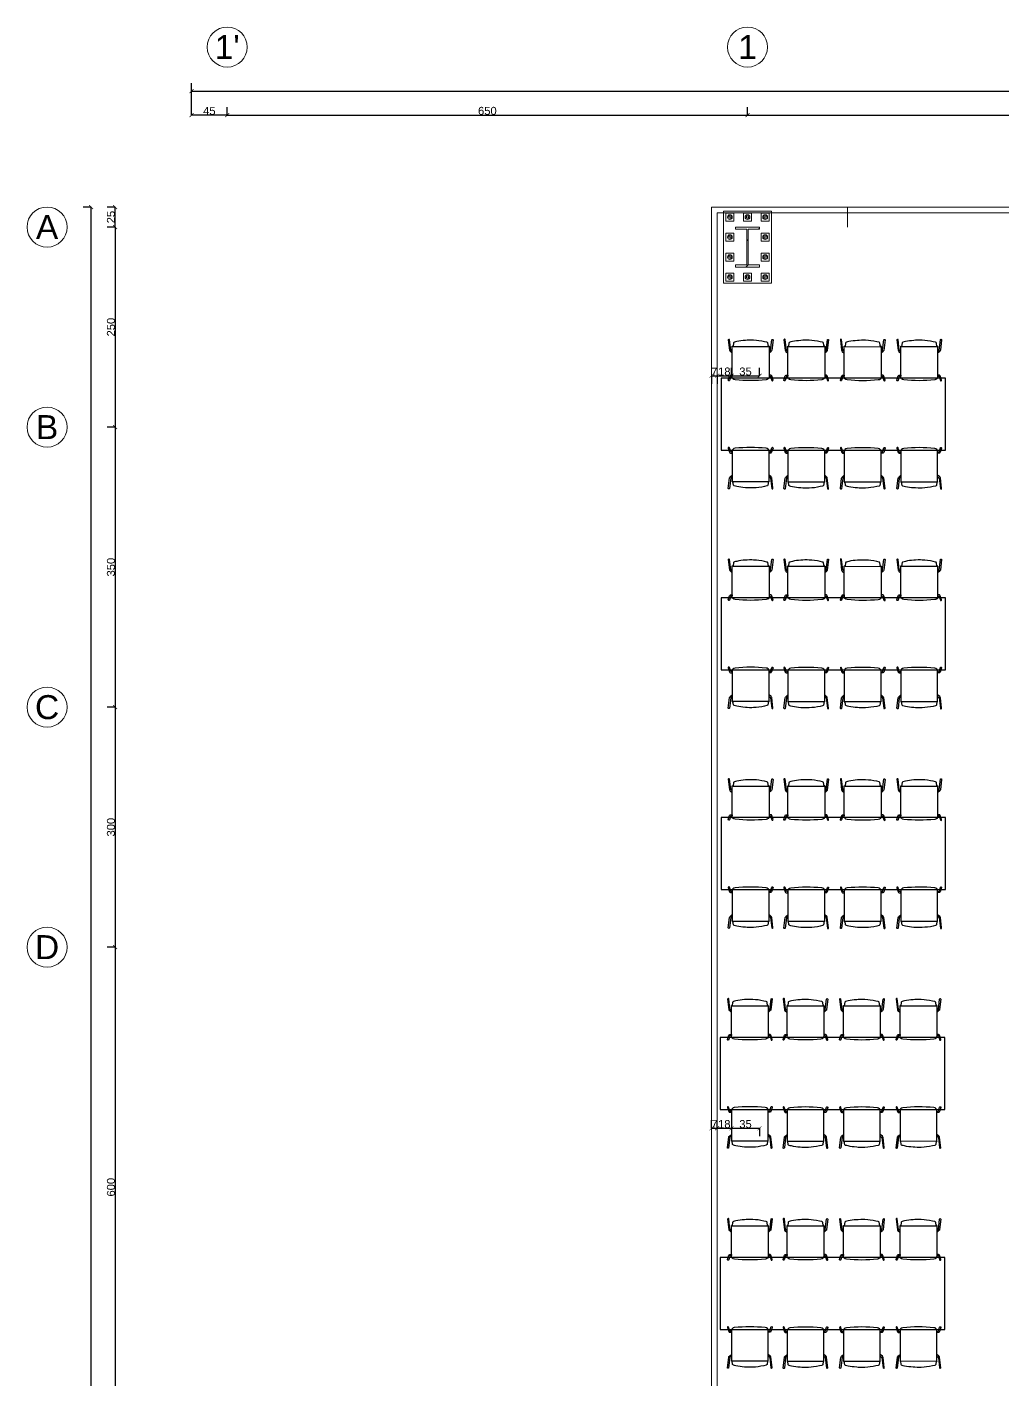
# Model space of a CAD drawing. Header units: centimetres. Extents: x 54005 to 61405, y 90310 to 94744.
# Drawn here: x 54005 to 55224, y 92559 to 94250 of the extents above; entities that cross this region are included whole.
import ezdxf
from ezdxf.enums import TextEntityAlignment as Align

# ---------------------------------------------------------------- set-up
doc = ezdxf.new("R2010")
doc.units = ezdxf.units.CM
doc.header["$LTSCALE"] = 25
doc.layers.get('0').update_dxf_attribs({"lineweight": 0})
doc.layers.get('Defpoints').update_dxf_attribs({"color": 115, "lineweight": 0})
doc.layers.add('BA_furn-mobile', color=122, linetype='Continuous')
doc.layers.add('ÖLCULENDIRME', color=115, linetype='Continuous', lineweight=5)
doc.styles.add('PEN-NO', font='arial.ttf')
doc.styles.get("Standard").update_dxf_attribs({"font": 'arial.ttf'})
doc.styles.add('YAZI', font='arial.ttf', dxfattribs={"height": 30})
doc.dimstyles.new('iç ölçü le', dxfattribs={"dimtxt": 10, "dimasz": 5, "dimexe": 10, "dimexo": 10, "dimgap": 0.09, "dimtad": 1, "dimdec": 0, "dimzin": 0, "dimdsep": 46, "dimtxsty": 'Standard', "dimblk": 'ARCHTICK', "dimcen": 0.09, "dimclrt": 7, "dimadec": 0, "dimazin": 0, "dimtfac": 1, "dimtdec": 0, "dimtofl": 0, "dimtmove": 0, "dimatfit": 3, "dimldrblk": 'DOT', "dimfxl": 20, "dimfxlon": 1, "dimtolj": 1, "dimtzin": 0, "dimarcsym": 0})

# ---------------------------------------------------------------- blocks, each defined once
blk = doc.blocks.new('AKS-NO')
blk.add_circle((0, 0), 62.5)
at = {"style": 'YAZI'}
blk.add_attdef('AKSNO', text='', height=50, dxfattribs=at).set_placement((0, 0), align=Align.MIDDLE_CENTER)
blk = doc.blocks.new('_ArchTick')
at = {"color": 0, "linetype": 'ByBlock', "const_width": 0.15}
blk.add_lwpolyline([(-0.5, -0.5), (0.5, 0.5)], dxfattribs=at)
blk = doc.blocks.new('*D5')
at = {"layer": 'Defpoints', "color": 0, "transparency": 16777216}
for p in [(61199.4, 94169.6), (54210.4, 94139.6), (61199.4, 94139.6)]:
    blk.add_point(p, dxfattribs=at)
at = {"layer": 'ÖLCULENDIRME', "color": 0, "lineweight": -2, "transparency": 16777216}
for p, q in [((54210.4, 94149.6), (54210.4, 94179.6)), ((54210.4, 94169.6), (61199.4, 94169.6)), ((61199.4, 94149.6), (61199.4, 94179.6))]:
    blk.add_line(p, q, dxfattribs=at)
at = {"layer": 'ÖLCULENDIRME', "color": 0, "lineweight": -2, "transparency": 16777216, "xscale": 5, "yscale": 5, "zscale": 5, "rotation": 180}
blk.add_blockref('_ArchTick', (54210.4, 94169.6), dxfattribs=at)
at = {"layer": 'ÖLCULENDIRME', "color": 0, "lineweight": -2, "transparency": 16777216, "xscale": 5, "yscale": 5, "zscale": 5}
blk.add_blockref('_ArchTick', (61199.4, 94169.6), dxfattribs=at)
at = {"layer": 'ÖLCULENDIRME', "color": 7, "transparency": 16777216, "insert": (57704.9, 94174.8), "char_height": 10, "attachment_point": 5}
blk.add_mtext('\\A1;6989', dxfattribs=at)
blk = doc.blocks.new('_Dot')
at = {"color": 0, "linetype": 'ByBlock', "lineweight": -2}
blk.add_line((-0.5, 0), (-1, 0), dxfattribs=at)
at = {"color": 0, "linetype": 'ByBlock', "const_width": 0.5}
blk.add_lwpolyline([(-0.25, 0, 1), (0.25, 0, 1)], format="xyb", close=True, dxfattribs=at)
blk = doc.blocks.new('*D6')
at = {"layer": 'Defpoints', "color": 0, "transparency": 16777216}
for p in [(54254.9, 94139.6), (54904.9, 94139.6), (54904.9, 94139.6)]:
    blk.add_point(p, dxfattribs=at)
at = {"layer": 'ÖLCULENDIRME', "color": 0, "lineweight": -2, "transparency": 16777216}
for p, q in [((54254.9, 94139.6), (54254.9, 94149.6)), ((54254.9, 94139.6), (54904.9, 94139.6)), ((54904.9, 94139.6), (54904.9, 94149.6))]:
    blk.add_line(p, q, dxfattribs=at)
at = {"layer": 'ÖLCULENDIRME', "color": 0, "lineweight": -2, "transparency": 16777216, "xscale": 5, "yscale": 5, "zscale": 5, "rotation": 180}
blk.add_blockref('_ArchTick', (54254.9, 94139.6), dxfattribs=at)
at = {"layer": 'ÖLCULENDIRME', "color": 0, "lineweight": -2, "transparency": 16777216, "xscale": 5, "yscale": 5, "zscale": 5}
blk.add_blockref('_ArchTick', (54904.9, 94139.6), dxfattribs=at)
at = {"layer": 'ÖLCULENDIRME', "color": 7, "transparency": 16777216, "insert": (54579.9, 94144.8), "char_height": 10, "attachment_point": 5}
blk.add_mtext('\\A1;650', dxfattribs=at)
blk = doc.blocks.new('*D7')
at = {"layer": 'Defpoints', "color": 0, "transparency": 16777216}
for p in [(54904.9, 94139.6), (55654.9, 94139.6), (55654.9, 94139.6)]:
    blk.add_point(p, dxfattribs=at)
at = {"layer": 'ÖLCULENDIRME', "color": 0, "lineweight": -2, "transparency": 16777216}
for p, q in [((54904.9, 94139.6), (54904.9, 94149.6)), ((54904.9, 94139.6), (55654.9, 94139.6)), ((55654.9, 94139.6), (55654.9, 94149.6))]:
    blk.add_line(p, q, dxfattribs=at)
at = {"layer": 'ÖLCULENDIRME', "color": 0, "lineweight": -2, "transparency": 16777216, "xscale": 5, "yscale": 5, "zscale": 5, "rotation": 180}
blk.add_blockref('_ArchTick', (54904.9, 94139.6), dxfattribs=at)
at = {"layer": 'ÖLCULENDIRME', "color": 0, "lineweight": -2, "transparency": 16777216, "xscale": 5, "yscale": 5, "zscale": 5}
blk.add_blockref('_ArchTick', (55654.9, 94139.6), dxfattribs=at)
at = {"layer": 'ÖLCULENDIRME', "color": 7, "transparency": 16777216, "insert": (55279.9, 94144.8), "char_height": 10, "attachment_point": 5}
blk.add_mtext('\\A1;750', dxfattribs=at)
blk = doc.blocks.new('*D24')
at = {"layer": 'Defpoints', "color": 0, "transparency": 16777216}
for p in [(54084.9, 94024.6), (54084.9, 94024.6), (54084.9, 90974.6)]:
    blk.add_point(p, dxfattribs=at)
at = {"layer": 'ÖLCULENDIRME', "color": 0, "lineweight": -2, "transparency": 16777216}
for p, q in [((54084.9, 94024.6), (54074.9, 94024.6)), ((54084.9, 90974.6), (54084.9, 94024.6)), ((54084.9, 90974.6), (54074.9, 90974.6))]:
    blk.add_line(p, q, dxfattribs=at)
at = {"layer": 'ÖLCULENDIRME', "color": 0, "lineweight": -2, "transparency": 16777216, "xscale": 5, "yscale": 5, "zscale": 5}
for p, rotation in [((54084.9, 94024.6), 90), ((54084.9, 90974.6), 270)]:
    blk.add_blockref('_ArchTick', p, dxfattribs=dict(at, rotation=rotation))
at = {"layer": 'ÖLCULENDIRME', "color": 7, "transparency": 16777216, "insert": (54079.7, 92499.6), "char_height": 10, "attachment_point": 5, "rotation": 90}
blk.add_mtext('\\A1;3050', dxfattribs=at)
blk = doc.blocks.new('*D25')
at = {"layer": 'Defpoints', "color": 0, "transparency": 16777216}
for p in [(54114.9, 93999.6), (54114.9, 93749.6), (54114.9, 93749.6)]:
    blk.add_point(p, dxfattribs=at)
at = {"layer": 'ÖLCULENDIRME', "color": 0, "lineweight": -2, "transparency": 16777216}
for p, q in [((54114.9, 93999.6), (54104.9, 93999.6)), ((54114.9, 93999.6), (54114.9, 93749.6)), ((54114.9, 93749.6), (54104.9, 93749.6))]:
    blk.add_line(p, q, dxfattribs=at)
at = {"layer": 'ÖLCULENDIRME', "color": 0, "lineweight": -2, "transparency": 16777216, "xscale": 5, "yscale": 5, "zscale": 5}
for p, rotation in [((54114.9, 93999.6), 90), ((54114.9, 93749.6), 270)]:
    blk.add_blockref('_ArchTick', p, dxfattribs=dict(at, rotation=rotation))
at = {"layer": 'ÖLCULENDIRME', "color": 7, "transparency": 16777216, "insert": (54109.7, 93874.6), "char_height": 10, "attachment_point": 5, "rotation": 90}
blk.add_mtext('\\A1;250', dxfattribs=at)
blk = doc.blocks.new('*D26')
at = {"layer": 'Defpoints', "color": 0, "transparency": 16777216}
for p in [(54114.9, 93749.6), (54114.9, 93399.6), (54114.9, 93399.6)]:
    blk.add_point(p, dxfattribs=at)
at = {"layer": 'ÖLCULENDIRME', "color": 0, "lineweight": -2, "transparency": 16777216}
for p, q in [((54114.9, 93749.6), (54104.9, 93749.6)), ((54114.9, 93749.6), (54114.9, 93399.6)), ((54114.9, 93399.6), (54104.9, 93399.6))]:
    blk.add_line(p, q, dxfattribs=at)
at = {"layer": 'ÖLCULENDIRME', "color": 0, "lineweight": -2, "transparency": 16777216, "xscale": 5, "yscale": 5, "zscale": 5}
for p, rotation in [((54114.9, 93749.6), 90), ((54114.9, 93399.6), 270)]:
    blk.add_blockref('_ArchTick', p, dxfattribs=dict(at, rotation=rotation))
at = {"layer": 'ÖLCULENDIRME', "color": 7, "transparency": 16777216, "insert": (54109.7, 93574.6), "char_height": 10, "attachment_point": 5, "rotation": 90}
blk.add_mtext('\\A1;350', dxfattribs=at)
blk = doc.blocks.new('*D27')
at = {"layer": 'Defpoints', "color": 0, "transparency": 16777216}
for p in [(54114.9, 93399.6), (54114.9, 93099.6), (54114.9, 93099.6)]:
    blk.add_point(p, dxfattribs=at)
at = {"layer": 'ÖLCULENDIRME', "color": 0, "lineweight": -2, "transparency": 16777216}
for p, q in [((54114.9, 93399.6), (54104.9, 93399.6)), ((54114.9, 93399.6), (54114.9, 93099.6)), ((54114.9, 93099.6), (54104.9, 93099.6))]:
    blk.add_line(p, q, dxfattribs=at)
at = {"layer": 'ÖLCULENDIRME', "color": 0, "lineweight": -2, "transparency": 16777216, "xscale": 5, "yscale": 5, "zscale": 5}
for p, rotation in [((54114.9, 93399.6), 90), ((54114.9, 93099.6), 270)]:
    blk.add_blockref('_ArchTick', p, dxfattribs=dict(at, rotation=rotation))
at = {"layer": 'ÖLCULENDIRME', "color": 7, "transparency": 16777216, "insert": (54109.7, 93249.6), "char_height": 10, "attachment_point": 5, "rotation": 90}
blk.add_mtext('\\A1;300', dxfattribs=at)
blk = doc.blocks.new('*D28')
at = {"layer": 'Defpoints', "color": 0, "transparency": 16777216}
for p in [(54114.9, 93099.6), (54114.9, 92499.6), (54114.9, 92499.6)]:
    blk.add_point(p, dxfattribs=at)
at = {"layer": 'ÖLCULENDIRME', "color": 0, "lineweight": -2, "transparency": 16777216}
for p, q in [((54114.9, 93099.6), (54104.9, 93099.6)), ((54114.9, 93099.6), (54114.9, 92499.6)), ((54114.9, 92499.6), (54104.9, 92499.6))]:
    blk.add_line(p, q, dxfattribs=at)
at = {"layer": 'ÖLCULENDIRME', "color": 0, "lineweight": -2, "transparency": 16777216, "xscale": 5, "yscale": 5, "zscale": 5}
for p, rotation in [((54114.9, 93099.6), 90), ((54114.9, 92499.6), 270)]:
    blk.add_blockref('_ArchTick', p, dxfattribs=dict(at, rotation=rotation))
at = {"layer": 'ÖLCULENDIRME', "color": 7, "transparency": 16777216, "insert": (54109.7, 92799.6), "char_height": 10, "attachment_point": 5, "rotation": 90}
blk.add_mtext('\\A1;600', dxfattribs=at)
blk = doc.blocks.new('*D45')
at = {"layer": 'Defpoints', "color": 0, "transparency": 16777216}
for p in [(54114.9, 94024.6), (54116, 94024.6), (54114.9, 93999.6)]:
    blk.add_point(p, dxfattribs=at)
at = {"layer": 'ÖLCULENDIRME', "color": 0, "lineweight": -2, "transparency": 16777216}
for p, q in [((54114.9, 94024.6), (54104.9, 94024.6)), ((54114.9, 93999.6), (54114.9, 94024.6)), ((54114.9, 93999.6), (54104.9, 93999.6))]:
    blk.add_line(p, q, dxfattribs=at)
at = {"layer": 'ÖLCULENDIRME', "color": 0, "lineweight": -2, "transparency": 16777216, "xscale": 5, "yscale": 5, "zscale": 5}
for p, rotation in [((54114.9, 94024.6), 90), ((54114.9, 93999.6), 270)]:
    blk.add_blockref('_ArchTick', p, dxfattribs=dict(at, rotation=rotation))
at = {"layer": 'ÖLCULENDIRME', "color": 7, "transparency": 16777216, "insert": (54109.7, 94012.1), "char_height": 10, "attachment_point": 5, "rotation": 90}
blk.add_mtext('\\A1;25', dxfattribs=at)
blk = doc.blocks.new('*D4')
at = {"layer": 'Defpoints', "color": 0, "transparency": 16777216}
for p in [(54210.4, 94139.6), (54254.9, 94139.6), (54210.4, 94129.4)]:
    blk.add_point(p, dxfattribs=at)
at = {"layer": 'ÖLCULENDIRME', "color": 0, "lineweight": -2, "transparency": 16777216}
for p, q in [((54210.4, 94139.4), (54210.4, 94149.6)), ((54254.9, 94139.6), (54210.4, 94139.6)), ((54254.9, 94139.6), (54254.9, 94149.6))]:
    blk.add_line(p, q, dxfattribs=at)
at = {"layer": 'ÖLCULENDIRME', "color": 0, "lineweight": -2, "transparency": 16777216, "xscale": 5, "yscale": 5, "zscale": 5, "rotation": 180}
blk.add_blockref('_ArchTick', (54210.4, 94139.6), dxfattribs=at)
at = {"layer": 'ÖLCULENDIRME', "color": 0, "lineweight": -2, "transparency": 16777216, "xscale": 5, "yscale": 5, "zscale": 5}
blk.add_blockref('_ArchTick', (54254.9, 94139.6), dxfattribs=at)
at = {"layer": 'ÖLCULENDIRME', "color": 7, "transparency": 16777216, "insert": (54232.6, 94144.8), "char_height": 10, "attachment_point": 5}
blk.add_mtext('\\A1;45', dxfattribs=at)
blk = doc.blocks.new('*D95')
at = {"layer": 'Defpoints', "color": 0, "transparency": 16777216}
for p in [(54859.9, 93819.9), (54866.9, 93819.9), (54866.9, 93813.8)]:
    blk.add_point(p, dxfattribs=at)
at = {"layer": 'ÖLCULENDIRME', "color": 0, "lineweight": -2, "transparency": 16777216}
for p, q in [((54859.9, 93813.8), (54859.9, 93803.8)), ((54859.9, 93813.8), (54866.9, 93813.8)), ((54866.9, 93813.8), (54866.9, 93803.8))]:
    blk.add_line(p, q, dxfattribs=at)
at = {"layer": 'ÖLCULENDIRME', "color": 0, "lineweight": -2, "transparency": 16777216, "xscale": 5, "yscale": 5, "zscale": 5, "rotation": 180}
blk.add_blockref('_ArchTick', (54859.9, 93813.8), dxfattribs=at)
at = {"layer": 'ÖLCULENDIRME', "color": 0, "lineweight": -2, "transparency": 16777216, "xscale": 5, "yscale": 5, "zscale": 5}
blk.add_blockref('_ArchTick', (54866.9, 93813.8), dxfattribs=at)
at = {"layer": 'ÖLCULENDIRME', "color": 7, "transparency": 16777216, "insert": (54863.4, 93818.9), "char_height": 10, "attachment_point": 5}
blk.add_mtext('\\A1;7', dxfattribs=at)
blk = doc.blocks.new('*D96')
at = {"layer": 'Defpoints', "color": 0, "transparency": 16777216}
for p in [(54866.9, 93819.9), (54884.9, 93813.8), (54884.9, 93813.8)]:
    blk.add_point(p, dxfattribs=at)
at = {"layer": 'ÖLCULENDIRME', "color": 0, "lineweight": -2, "transparency": 16777216}
for p, q in [((54866.9, 93813.8), (54866.9, 93803.8)), ((54866.9, 93813.8), (54884.9, 93813.8)), ((54884.9, 93813.8), (54884.9, 93823.8))]:
    blk.add_line(p, q, dxfattribs=at)
at = {"layer": 'ÖLCULENDIRME', "color": 0, "lineweight": -2, "transparency": 16777216, "xscale": 5, "yscale": 5, "zscale": 5, "rotation": 180}
blk.add_blockref('_ArchTick', (54866.9, 93813.8), dxfattribs=at)
at = {"layer": 'ÖLCULENDIRME', "color": 0, "lineweight": -2, "transparency": 16777216, "xscale": 5, "yscale": 5, "zscale": 5}
blk.add_blockref('_ArchTick', (54884.9, 93813.8), dxfattribs=at)
at = {"layer": 'ÖLCULENDIRME', "color": 7, "transparency": 16777216, "insert": (54875.9, 93819), "char_height": 10, "attachment_point": 5}
blk.add_mtext('\\A1;18', dxfattribs=at)
blk = doc.blocks.new('*D97')
at = {"layer": 'Defpoints', "color": 0, "transparency": 16777216}
for p in [(54884.9, 93813.8), (54919.9, 93813.8), (54919.9, 93813.8)]:
    blk.add_point(p, dxfattribs=at)
at = {"layer": 'ÖLCULENDIRME', "color": 0, "lineweight": -2, "transparency": 16777216}
for p, q in [((54884.9, 93813.8), (54884.9, 93823.8)), ((54884.9, 93813.8), (54919.9, 93813.8)), ((54919.9, 93813.8), (54919.9, 93823.8))]:
    blk.add_line(p, q, dxfattribs=at)
at = {"layer": 'ÖLCULENDIRME', "color": 0, "lineweight": -2, "transparency": 16777216, "xscale": 5, "yscale": 5, "zscale": 5, "rotation": 180}
blk.add_blockref('_ArchTick', (54884.9, 93813.8), dxfattribs=at)
at = {"layer": 'ÖLCULENDIRME', "color": 0, "lineweight": -2, "transparency": 16777216, "xscale": 5, "yscale": 5, "zscale": 5}
blk.add_blockref('_ArchTick', (54919.9, 93813.8), dxfattribs=at)
at = {"layer": 'ÖLCULENDIRME', "color": 7, "transparency": 16777216, "insert": (54902.4, 93819), "char_height": 10, "attachment_point": 5}
blk.add_mtext('\\A1;35', dxfattribs=at)
blk = doc.blocks.new('*D80')
at = {"layer": 'Defpoints', "color": 0, "transparency": 16777216}
for p in [(54859.9, 92867.9), (54866.9, 92873.2), (54866.9, 92867.9)]:
    blk.add_point(p, dxfattribs=at)
at = {"layer": 'ÖLCULENDIRME', "color": 0, "lineweight": -2, "transparency": 16777216}
for p, q in [((54859.9, 92873.2), (54859.9, 92883.2)), ((54866.9, 92873.2), (54866.9, 92883.2)), ((54859.9, 92873.2), (54866.9, 92873.2))]:
    blk.add_line(p, q, dxfattribs=at)
at = {"layer": 'ÖLCULENDIRME', "color": 0, "lineweight": -2, "transparency": 16777216, "xscale": 5, "yscale": 5, "zscale": 5, "rotation": 180}
blk.add_blockref('_ArchTick', (54859.9, 92873.2), dxfattribs=at)
at = {"layer": 'ÖLCULENDIRME', "color": 0, "lineweight": -2, "transparency": 16777216, "xscale": 5, "yscale": 5, "zscale": 5}
blk.add_blockref('_ArchTick', (54866.9, 92873.2), dxfattribs=at)
at = {"layer": 'ÖLCULENDIRME', "color": 7, "transparency": 16777216, "insert": (54863.4, 92878.3), "char_height": 10, "attachment_point": 5}
blk.add_mtext('\\A1;7', dxfattribs=at)
blk = doc.blocks.new('*D81')
at = {"layer": 'Defpoints', "color": 0, "transparency": 16777216}
for p in [(54866.9, 92867.9), (54884.9, 92874.8), (54884.9, 92873.2)]:
    blk.add_point(p, dxfattribs=at)
at = {"layer": 'ÖLCULENDIRME', "color": 0, "lineweight": -2, "transparency": 16777216}
for p, q in [((54866.9, 92873.2), (54866.9, 92883.2)), ((54866.9, 92873.2), (54884.9, 92873.2)), ((54884.9, 92873.2), (54884.9, 92863.2))]:
    blk.add_line(p, q, dxfattribs=at)
at = {"layer": 'ÖLCULENDIRME', "color": 0, "lineweight": -2, "transparency": 16777216, "xscale": 5, "yscale": 5, "zscale": 5, "rotation": 180}
blk.add_blockref('_ArchTick', (54866.9, 92873.2), dxfattribs=at)
at = {"layer": 'ÖLCULENDIRME', "color": 0, "lineweight": -2, "transparency": 16777216, "xscale": 5, "yscale": 5, "zscale": 5}
blk.add_blockref('_ArchTick', (54884.9, 92873.2), dxfattribs=at)
at = {"layer": 'ÖLCULENDIRME', "color": 7, "transparency": 16777216, "insert": (54875.9, 92878.4), "char_height": 10, "attachment_point": 5}
blk.add_mtext('\\A1;18', dxfattribs=at)
blk = doc.blocks.new('*D82')
at = {"layer": 'Defpoints', "color": 0, "transparency": 16777216}
for p in [(54884.9, 92874.8), (54919.9, 92873.4), (54919.9, 92873.2)]:
    blk.add_point(p, dxfattribs=at)
at = {"layer": 'ÖLCULENDIRME', "color": 0, "lineweight": -2, "transparency": 16777216}
for p, q in [((54884.9, 92873.2), (54884.9, 92863.2)), ((54884.9, 92873.2), (54919.9, 92873.2)), ((54919.9, 92873.2), (54919.9, 92863.2))]:
    blk.add_line(p, q, dxfattribs=at)
at = {"layer": 'ÖLCULENDIRME', "color": 0, "lineweight": -2, "transparency": 16777216, "xscale": 5, "yscale": 5, "zscale": 5, "rotation": 180}
blk.add_blockref('_ArchTick', (54884.9, 92873.2), dxfattribs=at)
at = {"layer": 'ÖLCULENDIRME', "color": 0, "lineweight": -2, "transparency": 16777216, "xscale": 5, "yscale": 5, "zscale": 5}
blk.add_blockref('_ArchTick', (54919.9, 92873.2), dxfattribs=at)
at = {"layer": 'ÖLCULENDIRME', "color": 7, "transparency": 16777216, "insert": (54902.4, 92878.4), "char_height": 10, "attachment_point": 5}
blk.add_mtext('\\A1;35', dxfattribs=at)
blk = doc.blocks.new('DXERG')
for points in [[(3248.6, -34472), (3247.1, -34470.7, -0.195709), (3246.8, -34470.2), (3245.2, -34457.2, 0.812168), (3243.7, -34457.4), (3245.3, -34470.4, 0.198323), (3246, -34471.7), (3248.6, -34474)], [(3294.6, -34472.1), (3296.2, -34470.8, 0.195709), (3296.5, -34470.3), (3298.1, -34457.3, -0.812168), (3299.6, -34457.5), (3298, -34470.5, -0.198323), (3297.2, -34471.8), (3294.6, -34474)], [(3318.1, -34472.1), (3316.5, -34470.8, -0.195709), (3316.2, -34470.2), (3314.7, -34457.2, 0.812168), (3313.1, -34457.4), (3314.7, -34470.5, 0.198323), (3315.5, -34471.8), (3318.1, -34474)], [(3364.1, -34472.1), (3365.6, -34470.8, 0.195709), (3365.9, -34470.3), (3367.5, -34457.3, -0.812168), (3369, -34457.5), (3367.4, -34470.5, -0.198323), (3366.7, -34471.8), (3364.1, -34474.1)], [(3388.6, -34472.1), (3387.1, -34470.8, -0.195709), (3386.8, -34470.3), (3385.2, -34457.3, 0.812168), (3383.7, -34457.4), (3385.3, -34470.5, 0.198323), (3386, -34471.8), (3388.6, -34474)], [(3434.6, -34472.2), (3436.2, -34470.9, 0.195709), (3436.5, -34470.3), (3438.1, -34457.3, -0.812168), (3439.6, -34457.5), (3438, -34470.6, -0.198323), (3437.2, -34471.9), (3434.6, -34474.1)], [(3459.2, -34472.1), (3457.6, -34470.8, -0.195709), (3457.3, -34470.2), (3455.8, -34457.2, 0.812168), (3454.3, -34457.4), (3455.9, -34470.5, 0.198323), (3456.6, -34471.8), (3459.2, -34474)], [(3505.2, -34472.1), (3506.8, -34470.8, 0.195709), (3507.1, -34470.3), (3508.6, -34457.3, -0.812168), (3510.2, -34457.5), (3508.6, -34470.5, -0.198323), (3507.8, -34471.8), (3505.2, -34474.1)], [(3294.6, -34465.5), (3294.6, -34503.7, -0.401298), (3291, -34507.5, -0.050892), (3252.3, -34507.4, -0.44814), (3248.6, -34502.9), (3248.6, -34465.5, -0.414214), (3248.8, -34465.4), (3249.6, -34465.4)], [(3294.6, -34465.5, 0.414213), (3294.5, -34465.4), (3293.8, -34465.4)], [(3364.1, -34465.5), (3364.1, -34503.7, -0.401298), (3360.4, -34507.5, -0.050892), (3321.7, -34507.5, -0.44814), (3318.1, -34503), (3318.1, -34465.5, -0.414214), (3318.2, -34465.4), (3319, -34465.4)], [(3364.1, -34465.5, 0.414213), (3363.9, -34465.4), (3363.2, -34465.4)], [(3434.6, -34465.6), (3434.6, -34503.7, -0.401298), (3431, -34507.6, -0.050892), (3392.3, -34507.5, -0.44814), (3388.6, -34503), (3388.6, -34465.6, -0.414214), (3388.8, -34465.4), (3389.6, -34465.4)], [(3434.6, -34465.6, 0.414213), (3434.5, -34465.5), (3433.8, -34465.5)], [(3505.2, -34465.5), (3505.2, -34503.7, -0.401298), (3501.5, -34507.5, -0.050892), (3462.8, -34507.5, -0.44814), (3459.2, -34503), (3459.2, -34465.5, -0.414214), (3459.3, -34465.4), (3460.1, -34465.4)], [(3505.2, -34465.5, 0.414213), (3505.1, -34465.4), (3504.3, -34465.4)], [(3243.7, -34507.8), (3245.4, -34502.6, -0.262892), (3246.5, -34501.6), (3248.6, -34501.6), (3248.6, -34502.9), (3247, -34502.9, 0.307714), (3246.7, -34503.1), (3245.2, -34508.1, -0.924699), (3243.7, -34507.8, -0.863658)], [(3299.6, -34507.8), (3297.9, -34502.6, 0.262892), (3296.8, -34501.6), (3294.6, -34501.6), (3294.6, -34503), (3296.3, -34503, -0.307714), (3296.5, -34503.1), (3298.1, -34508.1, 0.924699), (3299.6, -34507.8, 0.863658)], [(3313.1, -34507.8), (3314.8, -34502.6, -0.262892), (3315.9, -34501.6), (3318.1, -34501.6), (3318.1, -34503), (3316.4, -34503, 0.307714), (3316.2, -34503.1), (3314.6, -34508.1, -0.924699), (3313.1, -34507.8, -0.863658)], [(3369, -34507.8), (3367.3, -34502.6, 0.262892), (3366.2, -34501.6), (3364.1, -34501.6), (3364.1, -34503), (3365.7, -34503, -0.307714), (3365.9, -34503.1), (3367.5, -34508.2, 0.924699), (3369, -34507.8, 0.863658)], [(3383.7, -34507.8), (3385.4, -34502.6, -0.262892), (3386.5, -34501.6), (3388.6, -34501.6), (3388.6, -34503), (3387, -34503, 0.307714), (3386.7, -34503.2), (3385.2, -34508.2, -0.924699), (3383.7, -34507.8, -0.863658)], [(3439.6, -34507.9), (3437.9, -34502.7, 0.262892), (3436.8, -34501.7), (3434.6, -34501.7), (3434.6, -34503), (3436.3, -34503, -0.307714), (3436.5, -34503.2), (3438.1, -34508.2, 0.924699), (3439.6, -34507.9, 0.863658)], [(3454.2, -34507.8), (3455.9, -34502.6, -0.262892), (3457, -34501.6), (3459.2, -34501.6), (3459.2, -34503), (3457.5, -34503, 0.307714), (3457.3, -34503.1), (3455.7, -34508.1, -0.924699), (3454.2, -34507.8, -0.863658)], [(3510.2, -34507.8), (3508.5, -34502.6, 0.262892), (3507.4, -34501.6), (3505.2, -34501.6), (3505.2, -34503), (3506.9, -34503, -0.307714), (3507.1, -34503.1), (3508.6, -34508.2, 0.924699), (3510.2, -34507.8, 0.863658)], [(3243.6, -34592.7), (3245.3, -34597.9, 0.262892), (3246.4, -34598.9), (3248.6, -34598.9), (3248.6, -34597.5), (3246.9, -34597.5, -0.307714), (3246.7, -34597.3), (3245.1, -34592.3, 0.924699), (3243.6, -34592.7, 0.863658)], [(3294.6, -34635), (3294.6, -34596.8, 0.401298), (3290.9, -34593, 0.050892), (3252.2, -34593, 0.44814), (3248.6, -34597.5), (3248.6, -34634.9, 0.414214), (3248.7, -34635.1), (3249.5, -34635.1)], [(3299.6, -34592.7), (3297.8, -34597.9, -0.262892), (3296.8, -34598.9), (3294.6, -34598.9), (3294.6, -34597.5), (3296.2, -34597.5, 0.307714), (3296.5, -34597.4), (3298, -34592.3, -0.924699), (3299.6, -34592.7, -0.863658)], [(3313.1, -34592.9), (3314.8, -34598.1, 0.262892), (3315.9, -34599.1), (3318.1, -34599.1), (3318.1, -34597.8), (3316.4, -34597.8, -0.307714), (3316.2, -34597.6), (3314.6, -34592.6, 0.924699), (3313.1, -34592.9, 0.863658)], [(3364.1, -34635.2), (3364.1, -34597, 0.401298), (3360.4, -34593.2, 0.050892), (3321.7, -34593.3, 0.44814), (3318.1, -34597.8), (3318.1, -34635.2, 0.414214), (3318.2, -34635.3), (3319, -34635.3)], [(3369, -34592.9), (3367.3, -34598.1, -0.262892), (3366.2, -34599.1), (3364.1, -34599.1), (3364.1, -34597.7), (3365.7, -34597.7, 0.307714), (3365.9, -34597.6), (3367.5, -34592.6, -0.924699), (3369, -34592.9, -0.863658)], [(3383.7, -34592.9), (3385.4, -34598.1, 0.262892), (3386.5, -34599.1), (3388.6, -34599.1), (3388.6, -34597.7), (3387, -34597.7, -0.307714), (3386.7, -34597.6), (3385.2, -34592.6, 0.924699), (3383.7, -34592.9, 0.863658)], [(3434.6, -34635.2), (3434.6, -34597, 0.401298), (3431, -34593.2, 0.050892), (3392.3, -34593.2, 0.44814), (3388.6, -34597.7), (3388.6, -34635.2, 0.414214), (3388.8, -34635.3), (3389.6, -34635.3)], [(3439.6, -34592.9), (3437.9, -34598.1, -0.262892), (3436.8, -34599.1), (3434.6, -34599.1), (3434.6, -34597.7), (3436.3, -34597.7, 0.307714), (3436.5, -34597.6), (3438.1, -34592.5, -0.924699), (3439.6, -34592.9, -0.863658)], [(3454.2, -34592.9), (3455.9, -34598.1, 0.262892), (3457, -34599.1), (3459.2, -34599.1), (3459.2, -34597.7), (3457.5, -34597.7, -0.307714), (3457.3, -34597.5), (3455.7, -34592.5, 0.924699), (3454.2, -34592.9, 0.863658)], [(3505.2, -34635.1), (3505.2, -34597, 0.401298), (3501.5, -34593.1, 0.050892), (3462.8, -34593.2, 0.44814), (3459.2, -34597.7), (3459.2, -34635.1, 0.414214), (3459.3, -34635.3), (3460.1, -34635.3)], [(3510.2, -34592.8), (3508.5, -34598, -0.262892), (3507.4, -34599), (3505.2, -34599), (3505.2, -34597.7), (3506.9, -34597.7, 0.307714), (3507.1, -34597.5), (3508.6, -34592.5, -0.924699), (3510.2, -34592.8, -0.863658)], [(3248.6, -34628.4), (3247, -34629.7, 0.195709), (3246.7, -34630.2), (3245.1, -34643.2, -0.812168), (3243.6, -34643.1), (3245.2, -34630, -0.198323), (3246, -34628.7), (3248.6, -34626.5)], [(3294.6, -34628.4), (3296.1, -34629.7, -0.195709), (3296.4, -34630.2), (3298, -34643.2, 0.812168), (3299.5, -34643), (3297.9, -34630, 0.198323), (3297.2, -34628.7), (3294.6, -34626.5)], [(3318.1, -34628.7), (3316.5, -34630, 0.195709), (3316.2, -34630.5), (3314.7, -34643.5, -0.812168), (3313.1, -34643.3), (3314.7, -34630.3, -0.198323), (3315.5, -34629), (3318.1, -34626.7)], [(3364.1, -34628.6), (3365.6, -34629.9, -0.195709), (3365.9, -34630.4), (3367.5, -34643.4, 0.812168), (3369, -34643.2), (3367.4, -34630.2, 0.198323), (3366.7, -34628.9), (3364.1, -34626.7)], [(3388.6, -34628.6), (3387.1, -34629.9, 0.195709), (3386.8, -34630.5), (3385.2, -34643.5, -0.812168), (3383.7, -34643.3), (3385.3, -34630.2, -0.198323), (3386, -34628.9), (3388.6, -34626.7)], [(3434.6, -34628.6), (3436.2, -34629.9, -0.195709), (3436.5, -34630.4), (3438.1, -34643.4, 0.812168), (3439.6, -34643.2), (3438, -34630.2, 0.198323), (3437.2, -34628.9), (3434.6, -34626.6)], [(3459.2, -34628.6), (3457.6, -34629.9, 0.195709), (3457.3, -34630.4), (3455.8, -34643.4, -0.812168), (3454.3, -34643.3), (3455.9, -34630.2, -0.198323), (3456.6, -34628.9), (3459.2, -34626.7)], [(3505.2, -34628.5), (3506.8, -34629.8, -0.195709), (3507.1, -34630.4), (3508.6, -34643.4, 0.812168), (3510.2, -34643.2), (3508.6, -34630.1, 0.198323), (3507.8, -34628.8), (3505.2, -34626.6)], [(3294.6, -34635, -0.414213), (3294.4, -34635.1), (3293.7, -34635.1)], [(3364.1, -34635.2, -0.414213), (3363.9, -34635.3), (3363.2, -34635.3)], [(3434.6, -34635.2, -0.414213), (3434.5, -34635.3), (3433.8, -34635.3)], [(3505.2, -34635.1, -0.414213), (3505.1, -34635.2), (3504.3, -34635.2)]]:
    blk.add_lwpolyline(points, format="xyb")
for points in [[(3293.8, -34465.9), (3293.2, -34461.3), (3292.7, -34460.8), (3292, -34460.5), (3289.1, -34459.8), (3285.5, -34459.1), (3281.9, -34458.5), (3278.8, -34458.2), (3275.2, -34458), (3273, -34457.9), (3270.1, -34457.9), (3267.1, -34458), (3265.1, -34458.1), (3262.1, -34458.4), (3259.5, -34458.8), (3256.8, -34459.2), (3254.3, -34459.7), (3252.6, -34460), (3251.3, -34460.4), (3250.6, -34460.8), (3250.1, -34461.3), (3249.6, -34465.9), (3293.8, -34465.9)], [(3363.3, -34465.9), (3362.7, -34461.4), (3362.1, -34460.8), (3361.5, -34460.5), (3358.6, -34459.8), (3355, -34459.1), (3351.3, -34458.6), (3348.2, -34458.2), (3344.7, -34458), (3342.4, -34457.9), (3339.5, -34457.9), (3336.6, -34458), (3334.5, -34458.2), (3331.5, -34458.5), (3328.9, -34458.8), (3326.2, -34459.2), (3323.8, -34459.7), (3322, -34460.1), (3320.7, -34460.5), (3320.1, -34460.8), (3319.5, -34461.3), (3319, -34465.9), (3363.3, -34465.9)], [(3433.8, -34466), (3433.2, -34461.4), (3432.7, -34460.9), (3432, -34460.5), (3429.1, -34459.8), (3425.5, -34459.1), (3421.9, -34458.6), (3418.8, -34458.3), (3415.2, -34458), (3413, -34458), (3410.1, -34458), (3407.1, -34458.1), (3405.1, -34458.2), (3402.1, -34458.5), (3399.5, -34458.8), (3396.8, -34459.2), (3394.3, -34459.7), (3392.6, -34460.1), (3391.3, -34460.5), (3390.6, -34460.8), (3390.1, -34461.4), (3389.6, -34465.9), (3433.8, -34466)], [(3504.4, -34465.9), (3503.8, -34461.4), (3503.3, -34460.8), (3502.6, -34460.5), (3499.7, -34459.8), (3496.1, -34459.1), (3492.5, -34458.6), (3489.3, -34458.2), (3485.8, -34458), (3483.6, -34457.9), (3480.7, -34457.9), (3477.7, -34458), (3475.6, -34458.2), (3472.6, -34458.5), (3470.1, -34458.8), (3467.4, -34459.2), (3464.9, -34459.7), (3463.2, -34460.1), (3461.9, -34460.5), (3461.2, -34460.8), (3460.7, -34461.3), (3460.1, -34465.9), (3504.4, -34465.9)], [(3293.8, -34634.6), (3293.2, -34639.1), (3292.6, -34639.7), (3292, -34640), (3289, -34640.7), (3285.5, -34641.4), (3281.8, -34641.9), (3278.7, -34642.3), (3275.1, -34642.5), (3272.9, -34642.6), (3270, -34642.6), (3267.1, -34642.5), (3265, -34642.3), (3262, -34642), (3259.4, -34641.7), (3256.7, -34641.3), (3254.3, -34640.8), (3252.5, -34640.4), (3251.2, -34640), (3250.6, -34639.7), (3250, -34639.1), (3249.5, -34634.6), (3293.8, -34634.6)], [(3363.3, -34634.8), (3362.7, -34639.4), (3362.1, -34639.9), (3361.5, -34640.2), (3358.6, -34640.9), (3355, -34641.6), (3351.3, -34642.2), (3348.2, -34642.5), (3344.7, -34642.7), (3342.4, -34642.8), (3339.5, -34642.8), (3336.6, -34642.7), (3334.5, -34642.6), (3331.5, -34642.3), (3328.9, -34641.9), (3326.2, -34641.5), (3323.8, -34641), (3322, -34640.7), (3320.7, -34640.3), (3320.1, -34639.9), (3319.5, -34639.4), (3319, -34634.8), (3363.3, -34634.8)], [(3433.8, -34634.8), (3433.2, -34639.3), (3432.7, -34639.9), (3432, -34640.2), (3429.1, -34640.9), (3425.5, -34641.6), (3421.9, -34642.1), (3418.8, -34642.5), (3415.2, -34642.7), (3413, -34642.8), (3410.1, -34642.8), (3407.1, -34642.7), (3405.1, -34642.5), (3402.1, -34642.2), (3399.5, -34641.9), (3396.8, -34641.5), (3394.3, -34641), (3392.6, -34640.6), (3391.3, -34640.2), (3390.6, -34639.9), (3390.1, -34639.4), (3389.6, -34634.8), (3433.8, -34634.8)], [(3504.4, -34634.7), (3503.8, -34639.3), (3503.3, -34639.8), (3502.6, -34640.2), (3499.7, -34640.9), (3496.1, -34641.6), (3492.5, -34642.1), (3489.3, -34642.4), (3485.8, -34642.7), (3483.6, -34642.7), (3480.7, -34642.7), (3477.7, -34642.6), (3475.6, -34642.5), (3472.6, -34642.2), (3470.1, -34641.9), (3467.4, -34641.5), (3464.9, -34641), (3463.2, -34640.6), (3461.9, -34640.2), (3461.2, -34639.9), (3460.7, -34639.3), (3460.1, -34634.8), (3504.4, -34634.7)]]:
    blk.add_lwpolyline(points, close=True)
blk.add_lwpolyline([(3234.6, -34505.2), (3234.6, -34595.2), (3515.1, -34595.3), (3515.2, -34505.3), (3234.6, -34505.2)])

msp = doc.modelspace()

# ---------------------------------------------------------------- linework, layer by layer
at = {"layer": 'ÖLCULENDIRME'}
for p, q in [((54934.9, 94019.6), (54874.9, 94019.6)), ((54874.9, 94019.6), (54874.9, 93929.6)), ((54887.9, 94017.1), (54877.9, 94017.1)), ((54877.9, 94017.1), (54877.9, 94007.1)), ((54887.9, 94007.1), (54887.9, 94017.1)), ((54909.9, 94017.1), (54899.9, 94017.1)), ((54899.9, 94017.1), (54899.9, 94007.1)), ((54909.9, 94007.1), (54909.9, 94017.1)), ((54931.9, 94017.1), (54921.9, 94017.1)), ((54921.9, 94017.1), (54921.9, 94007.1)), ((54931.9, 94007.1), (54931.9, 94017.1)), ((54934.9, 94019.6), (54934.9, 93929.6)), ((55029.9, 94024.6), (55029.9, 94017.6)), ((55529.9, 94024.6), (55029.9, 94024.6)), ((55029.9, 94024.6), (55029.9, 93999.6)), ((55029.9, 94017.6), (55529.9, 94017.6)), ((54877.9, 94007.1), (54887.9, 94007.1)), ((54889.9, 93996.8), (54889.9, 93999.6)), ((54889.9, 93999.6), (54919.9, 93999.6)), ((54899.9, 94007.1), (54909.9, 94007.1)), ((54919.9, 93999.6), (54919.9, 93996.8)), ((54921.9, 94007.1), (54931.9, 94007.1)), ((54887.9, 93992.1), (54877.9, 93992.1)), ((54877.9, 93992.1), (54877.9, 93982.1)), ((54877.9, 93982.1), (54887.9, 93982.1)), ((54887.9, 93982.1), (54887.9, 93992.1)), ((54904.2, 93996.8), (54889.9, 93996.8)), ((54904.2, 93952.4), (54904.2, 93996.8)), ((54904.2, 93982.5), (54905.6, 93983.9)), ((54919.9, 93996.8), (54905.6, 93996.8)), ((54905.6, 93996.8), (54905.6, 93952.4)), ((54905.6, 93983.9), (54905.6, 93983.9)), ((54918.5, 93996.8), (54919.9, 93998.2)), ((54931.9, 93992.1), (54921.9, 93992.1)), ((54921.9, 93992.1), (54921.9, 93982.1)), ((54921.9, 93982.1), (54931.9, 93982.1)), ((54931.9, 93982.1), (54931.9, 93992.1)), ((54887.9, 93967.1), (54877.9, 93967.1)), ((54877.9, 93967.1), (54877.9, 93957.1)), ((54887.9, 93957.1), (54887.9, 93967.1)), ((54931.9, 93967.1), (54921.9, 93967.1)), ((54921.9, 93967.1), (54921.9, 93957.1)), ((54931.9, 93957.1), (54931.9, 93967.1)), ((54877.9, 93957.1), (54887.9, 93957.1)), ((54889.9, 93949.6), (54889.9, 93952.4)), ((54889.9, 93952.4), (54904.2, 93952.4)), ((54889.9, 93949.6), (54919.9, 93949.6)), ((54902.8, 93949.6), (54905.6, 93952.5)), ((54905.6, 93952.4), (54919.9, 93952.4)), ((54919.9, 93952.4), (54919.9, 93949.6)), ((54921.9, 93957.1), (54931.9, 93957.1)), ((54887.9, 93942.1), (54877.9, 93942.1)), ((54877.9, 93942.1), (54877.9, 93932.1)), ((54877.9, 93932.1), (54887.9, 93932.1)), ((54887.9, 93932.1), (54887.9, 93942.1)), ((54909.9, 93942.1), (54899.9, 93942.1)), ((54899.9, 93942.1), (54899.9, 93932.1)), ((54899.9, 93932.1), (54909.9, 93932.1)), ((54909.9, 93932.1), (54909.9, 93942.1)), ((54931.9, 93942.1), (54921.9, 93942.1)), ((54921.9, 93942.1), (54921.9, 93932.1)), ((54921.9, 93932.1), (54931.9, 93932.1)), ((54931.9, 93932.1), (54931.9, 93942.1)), ((54934.9, 93929.6), (54874.9, 93929.6))]:
    msp.add_line(p, q, dxfattribs=at)
for points in [[(55029.9, 90974.6), (54210.4, 90974.6), (54210.4, 91639.6), (54859.9, 91639.6), (54859.9, 94024.6), (55029.9, 94024.6)], [(55029.9, 90981.6), (54217.4, 90981.6), (54217.4, 91632.6), (54866.9, 91632.6), (54866.9, 94017.6), (55029.9, 94017.6)]]:
    msp.add_lwpolyline(points, dxfattribs=at)
for centre, radius, start, end in [((54882.9, 94012.1), 3, 0, 180), ((54882.9, 94012.1), 3, 180, 0), ((54882.9, 94012.1), 1.5, 0, 180), ((54882.9, 94012.1), 1.5, 152.9779, 207.0221), ((54882.9, 94012.1), 1.5, 180, 0), ((54882.9, 94012.1), 1.5, 124.9434, 145.0566), ((54882.9, 94012.1), 1.5, 214.9434, 235.0566), ((54882.9, 94012.1), 1.5, 62.9779, 117.0221), ((54882.9, 94012.1), 1.5, 242.9779, 297.0221), ((54882.9, 94012.1), 1.5, 34.9434, 55.0566), ((54882.9, 94012.1), 1.5, 304.9434, 325.0566), ((54882.9, 94012.1), 1.5, 332.9779, 27.0221), ((54904.9, 94012.1), 3, 0, 180), ((54904.9, 94012.1), 3, 180, 0), ((54904.9, 94012.1), 1.5, 0, 180), ((54904.9, 94012.1), 1.5, 152.9779, 207.0221), ((54904.9, 94012.1), 1.5, 180, 0), ((54904.9, 94012.1), 1.5, 124.9434, 145.0566), ((54904.9, 94012.1), 1.5, 214.9434, 235.0566), ((54904.9, 94012.1), 1.5, 62.9779, 117.0221), ((54904.9, 94012.1), 1.5, 242.9779, 297.0221), ((54904.9, 94012.1), 1.5, 34.9434, 55.0566), ((54904.9, 94012.1), 1.5, 304.9434, 325.0566), ((54904.9, 94012.1), 1.5, 332.9779, 27.0221), ((54926.9, 94012.1), 3, 0, 180), ((54926.9, 94012.1), 3, 180, 0), ((54926.9, 94012.1), 1.5, 0, 180), ((54926.9, 94012.1), 1.5, 152.9779, 207.0221), ((54926.9, 94012.1), 1.5, 180, 0), ((54926.9, 94012.1), 1.5, 124.9434, 145.0566), ((54926.9, 94012.1), 1.5, 214.9434, 235.0566), ((54926.9, 94012.1), 1.5, 62.9779, 117.0221), ((54926.9, 94012.1), 1.5, 242.9779, 297.0221), ((54926.9, 94012.1), 1.5, 34.9434, 55.0566), ((54926.9, 94012.1), 1.5, 304.9434, 325.0566), ((54926.9, 94012.1), 1.5, 332.9779, 27.0221), ((54882.9, 93987.1), 3, 0, 180), ((54882.9, 93987.1), 3, 180, 0), ((54882.9, 93987.1), 1.5, 0, 180), ((54882.9, 93987.1), 1.5, 152.9779, 207.0221), ((54882.9, 93987.1), 1.5, 180, 0), ((54882.9, 93987.1), 1.5, 124.9434, 145.0566), ((54882.9, 93987.1), 1.5, 214.9434, 235.0566), ((54882.9, 93987.1), 1.5, 62.9779, 117.0221), ((54882.9, 93987.1), 1.5, 242.9779, 297.0221), ((54882.9, 93987.1), 1.5, 34.9434, 55.0566), ((54882.9, 93987.1), 1.5, 304.9434, 325.0566), ((54882.9, 93987.1), 1.5, 332.9779, 27.0221), ((54926.9, 93987.1), 3, 0, 180), ((54926.9, 93987.1), 3, 180, 0), ((54926.9, 93987.1), 1.5, 0, 180), ((54926.9, 93987.1), 1.5, 152.9779, 207.0221), ((54926.9, 93987.1), 1.5, 180, 0), ((54926.9, 93987.1), 1.5, 124.9434, 145.0566), ((54926.9, 93987.1), 1.5, 214.9434, 235.0566), ((54926.9, 93987.1), 1.5, 62.9779, 117.0221), ((54926.9, 93987.1), 1.5, 242.9779, 297.0221), ((54926.9, 93987.1), 1.5, 34.9434, 55.0566), ((54926.9, 93987.1), 1.5, 304.9434, 325.0566), ((54926.9, 93987.1), 1.5, 332.9779, 27.0221), ((54882.9, 93962.1), 3, 0, 180), ((54926.9, 93962.1), 3, 0, 180), ((54882.9, 93962.1), 3, 180, 0), ((54882.9, 93962.1), 1.5, 0, 180), ((54882.9, 93962.1), 1.5, 152.9779, 207.0221), ((54882.9, 93962.1), 1.5, 180, 0), ((54882.9, 93962.1), 1.5, 124.9434, 145.0566), ((54882.9, 93962.1), 1.5, 214.9434, 235.0566), ((54882.9, 93962.1), 1.5, 62.9779, 117.0221), ((54882.9, 93962.1), 1.5, 242.9779, 297.0221), ((54882.9, 93962.1), 1.5, 34.9434, 55.0566), ((54882.9, 93962.1), 1.5, 304.9434, 325.0566), ((54882.9, 93962.1), 1.5, 332.9779, 27.0221), ((54926.9, 93962.1), 3, 180, 0), ((54926.9, 93962.1), 1.5, 0, 180), ((54926.9, 93962.1), 1.5, 152.9779, 207.0221), ((54926.9, 93962.1), 1.5, 180, 0), ((54926.9, 93962.1), 1.5, 124.9434, 145.0566), ((54926.9, 93962.1), 1.5, 214.9434, 235.0566), ((54926.9, 93962.1), 1.5, 62.9779, 117.0221), ((54926.9, 93962.1), 1.5, 242.9779, 297.0221), ((54926.9, 93962.1), 1.5, 34.9434, 55.0566), ((54926.9, 93962.1), 1.5, 304.9434, 325.0566), ((54926.9, 93962.1), 1.5, 332.9779, 27.0221), ((54882.9, 93937.1), 3, 0, 180), ((54882.9, 93937.1), 3, 180, 0), ((54882.9, 93937.1), 1.5, 0, 180), ((54882.9, 93937.1), 1.5, 152.9779, 207.0221), ((54882.9, 93937.1), 1.5, 180, 0), ((54882.9, 93937.1), 1.5, 124.9434, 145.0566), ((54882.9, 93937.1), 1.5, 214.9434, 235.0566), ((54882.9, 93937.1), 1.5, 62.9779, 117.0221), ((54882.9, 93937.1), 1.5, 242.9779, 297.0221), ((54882.9, 93937.1), 1.5, 34.9434, 55.0566), ((54882.9, 93937.1), 1.5, 304.9434, 325.0566), ((54882.9, 93937.1), 1.5, 332.9779, 27.0221), ((54904.9, 93937.1), 3, 0, 180), ((54904.9, 93937.1), 3, 180, 0), ((54904.9, 93937.1), 1.5, 0, 180), ((54904.9, 93937.1), 1.5, 152.9779, 207.0221), ((54904.9, 93937.1), 1.5, 180, 0), ((54904.9, 93937.1), 1.5, 124.9434, 145.0566), ((54904.9, 93937.1), 1.5, 214.9434, 235.0566), ((54904.9, 93937.1), 1.5, 62.9779, 117.0221), ((54904.9, 93937.1), 1.5, 242.9779, 297.0221), ((54904.9, 93937.1), 1.5, 34.9434, 55.0566), ((54904.9, 93937.1), 1.5, 304.9434, 325.0566), ((54904.9, 93937.1), 1.5, 332.9779, 27.0221), ((54926.9, 93937.1), 3, 0, 180), ((54926.9, 93937.1), 3, 180, 0), ((54926.9, 93937.1), 1.5, 0, 180), ((54926.9, 93937.1), 1.5, 152.9779, 207.0221), ((54926.9, 93937.1), 1.5, 180, 0), ((54926.9, 93937.1), 1.5, 124.9434, 145.0566), ((54926.9, 93937.1), 1.5, 214.9434, 235.0566), ((54926.9, 93937.1), 1.5, 62.9779, 117.0221), ((54926.9, 93937.1), 1.5, 242.9779, 297.0221), ((54926.9, 93937.1), 1.5, 34.9434, 55.0566), ((54926.9, 93937.1), 1.5, 304.9434, 325.0566), ((54926.9, 93937.1), 1.5, 332.9779, 27.0221)]:
    msp.add_arc(centre, radius, start, end, dxfattribs=at)

# ---------------------------------------------------------------- block references
at = {"layer": 'BA_furn-mobile'}
for p in [(51637.2, 128316.1), (51637.2, 128041.5), (51637.2, 127766.8), (51636.2, 127492.1), (51636.2, 127217.1)]:
    msp.add_blockref('DXERG', p, dxfattribs=at)
at = {"layer": 'ÖLCULENDIRME'}
ref = msp.add_blockref('AKS-NO', (54254.9, 94224.6), dxfattribs=dict(at, xscale=-0.4000000000232831, yscale=0.4000000000232831, zscale=0.4, rotation=180))
ref.add_attrib('AKSNO', "1'", dxfattribs={"layer": '0', "height": 30, "style": 'PEN-NO'}).set_placement((54254.9, 94224.6), align=Align.MIDDLE_CENTER)
ref = msp.add_blockref('AKS-NO', (54904.9, 94224.6), dxfattribs=dict(at, xscale=-0.4000000000232831, yscale=0.4000000000232831, zscale=0.4, rotation=180))
ref.add_attrib('AKSNO', '1', dxfattribs={"layer": '0', "height": 30, "style": 'PEN-NO'}).set_placement((54904.9, 94224.6), align=Align.MIDDLE_CENTER)
ref = msp.add_blockref('AKS-NO', (54029.9, 93999.6), dxfattribs=dict(at, xscale=-0.4000000000232831, yscale=0.4000000000232831, zscale=0.4, rotation=180))
ref.add_attrib('AKSNO', 'A', dxfattribs={"layer": '0', "height": 30, "style": 'PEN-NO'}).set_placement((54029.9, 93999.6), align=Align.MIDDLE_CENTER)
ref = msp.add_blockref('AKS-NO', (54029.9, 93749.6), dxfattribs=dict(at, xscale=-0.4000000000232831, yscale=0.4000000000232831, zscale=0.4, rotation=180))
ref.add_attrib('AKSNO', 'B', dxfattribs={"layer": '0', "height": 30, "style": 'PEN-NO'}).set_placement((54029.9, 93749.6), align=Align.MIDDLE_CENTER)
ref = msp.add_blockref('AKS-NO', (54029.9, 93399.6), dxfattribs=dict(at, xscale=-0.4000000000232831, yscale=0.4000000000232831, zscale=0.4, rotation=180))
ref.add_attrib('AKSNO', 'C', dxfattribs={"layer": '0', "height": 30, "style": 'PEN-NO'}).set_placement((54029.9, 93399.6), align=Align.MIDDLE_CENTER)
ref = msp.add_blockref('AKS-NO', (54029.9, 93099.6), dxfattribs=dict(at, xscale=-0.4000000000232831, yscale=0.4000000000232831, zscale=0.4, rotation=180))
ref.add_attrib('AKSNO', 'D', dxfattribs={"layer": '0', "height": 30, "style": 'PEN-NO'}).set_placement((54029.9, 93099.6), align=Align.MIDDLE_CENTER)

# ---------------------------------------------------------------- dimensions: what is measured, and where the dimension line sits
for base, p1, p2, picture, middle in [((61199.4, 94169.6), (54210.4, 94139.6), (61199.4, 94139.6), '*D5', (57704.9, 94174.8)), ((54904.9, 94139.6), (54254.9, 94139.6), (54904.9, 94139.6), '*D6', (54579.9, 94144.8))]:
    dim = msp.add_linear_dim(base=base, p1=p1, p2=p2, dimstyle='iç ölçü le', dxfattribs=at)
    dim.commit()
    dim.dimension.update_dxf_attribs({"geometry": picture, "text_midpoint": middle})
for base, p1, p2, override, picture, middle in [((54210.3939946, 94139.6140996), (54254.8939946, 94139.6140996), (54210.3939946, 94129.3618041), {"dimtmove": 1}, '*D4', (54232.6439946, 94144.7893656)), ((55654.9, 94139.6), (54904.9, 94139.6), (55654.9, 94139.6), {"dimtmove": 1}, '*D7', (55279.9, 94144.8)), ((54866.9, 93813.8), (54859.9, 93819.9), (54866.9, 93819.9), {"dimfxl": 10}, '*D95', (54863.4, 93818.9)), ((54884.9, 93813.8), (54866.9, 93819.9), (54884.9, 93813.8), {"dimtmove": 1, "dimfxl": 10}, '*D96', (54875.9, 93819)), ((54919.9, 93813.8), (54884.9, 93813.8), (54919.9, 93813.8), {"dimtmove": 1, "dimfxl": 10}, '*D97', (54902.4, 93819)), ((54866.9, 92873.2), (54859.9, 92867.9), (54866.9, 92867.9), {"dimfxl": 10}, '*D80', (54863.4, 92878.3)), ((54884.9, 92873.2), (54866.9, 92867.9), (54884.9, 92874.8), {"dimtmove": 1, "dimfxl": 10}, '*D81', (54875.9, 92878.4)), ((54919.9, 92873.2), (54884.9, 92874.8), (54919.9, 92873.4), {"dimtmove": 1, "dimfxl": 10}, '*D82', (54902.4, 92878.4))]:
    dim = msp.add_linear_dim(base=base, p1=p1, p2=p2, dimstyle='iç ölçü le', override=override, dxfattribs=at)
    dim.commit()
    dim.dimension.update_dxf_attribs({"geometry": picture, "text_midpoint": middle})
for base, p1, p2, picture, middle in [((54084.9, 94024.6), (54084.9, 90974.6), (54084.9, 94024.6), '*D24', (54079.7, 92499.6)), ((54114.9, 93749.6), (54114.9, 93999.6), (54114.9, 93749.6), '*D25', (54109.7, 93874.6))]:
    dim = msp.add_linear_dim(base=base, p1=p1, p2=p2, angle=90, dimstyle='iç ölçü le', dxfattribs=at)
    dim.commit()
    dim.dimension.update_dxf_attribs({"geometry": picture, "text_midpoint": middle})
for base, p1, p2, picture, middle in [((54114.9, 94024.6), (54114.9, 93999.6), (54116, 94024.6), '*D45', (54109.7, 94012.1)), ((54114.9, 93399.6), (54114.9, 93749.6), (54114.9, 93399.6), '*D26', (54109.7, 93574.6)), ((54114.9, 93099.6), (54114.9, 93399.6), (54114.9, 93099.6), '*D27', (54109.7, 93249.6)), ((54114.9, 92499.6), (54114.9, 93099.6), (54114.9, 92499.6), '*D28', (54109.7, 92799.6))]:
    dim = msp.add_linear_dim(base=base, p1=p1, p2=p2, angle=90, dimstyle='iç ölçü le', override={"dimtmove": 1}, dxfattribs=at)
    dim.commit()
    dim.dimension.update_dxf_attribs({"geometry": picture, "text_midpoint": middle})

doc.saveas('drawing.dxf')
